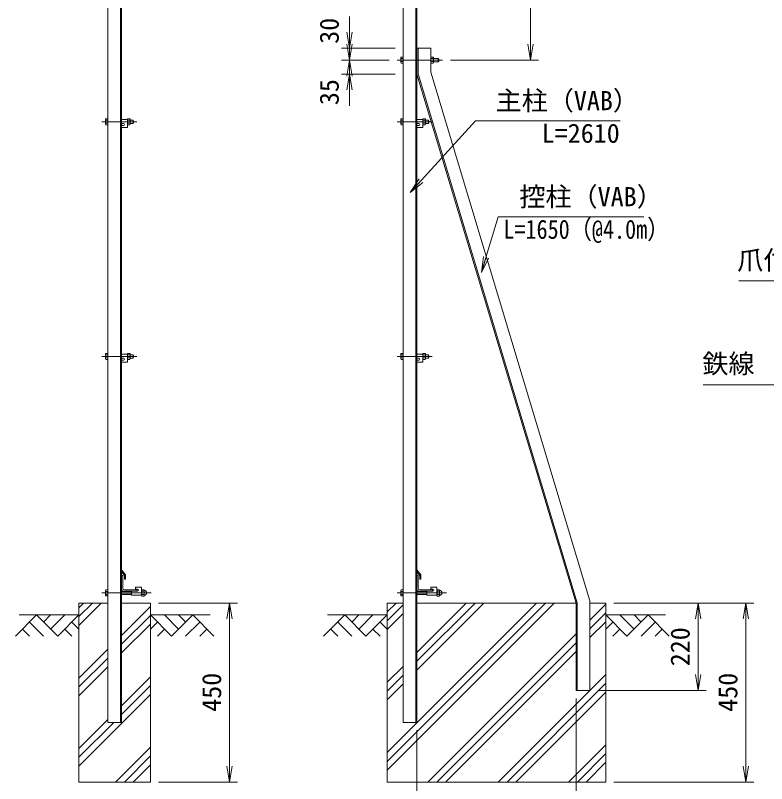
# Model space of a CAD drawing. Units: millimetres, scale not verified. Extents: x -4200 to 4200, y -2970 to 2970.
# Drawn here: x -293 to 1596, y -466 to 1466 of the extents above; entities that cross this region are included whole.
import ezdxf
from ezdxf.enums import TextEntityAlignment as Align

# ---------------------------------------------------------------- set-up
doc = ezdxf.new("R2010")
doc.units = ezdxf.units.MM
doc.header["$LTSCALE"] = 20
doc.linetypes.add('USER1', pattern=[50.8, 31.75, -6.35, 6.35, -6.35])
for name, color, linetype, lineweight in [('0-0_D-STR1', 1, 'Continuous', 18), ('0-1_D-BMK', 2, 'USER1', 13), ('0-2_D-STR-DIM', 7, 'Continuous', 9), ('0-3_D-STR3', 3, 'Continuous', 13), ('0-4_D-BGD', 7, 'Continuous', 9), ('0-5_D-STR4', 7, 'Continuous', 9), ('0-6_D-DCR-HCH', 7, 'Continuous', 9), ('0-7_D-STR-TXT', 7, 'Continuous', 9), ('0-8_0', 7, 'Continuous', 9)]:
    doc.layers.add(name, color=color, linetype=linetype, lineweight=lineweight)
doc.styles.add('ＭＳ ゴシック', font='')
doc.styles.get('ＭＳ ゴシック').set_extended_font_data('MS Gothic')

# ---------------------------------------------------------------- blocks, each defined once
blk = doc.blocks.new('_Open')
at = {"layer": '0-8_0'}
blk.add_line((-20, 3.33), (0, 0), dxfattribs=at)
blk.add_lwpolyline([(-20, -3.33), (0, 0), (-20, 0)], dxfattribs=at)

msp = doc.modelspace()

# ---------------------------------------------------------------- linework, layer by layer
at = {"layer": '0-0_D-STR1'}
for p, q in [((-60.76, -311.84), (-60.76, 1838.78)), ((-28.76, -311.84), (-28.76, 1847.36)), ((-25.76, -311.84), (-25.76, 1848.16)), ((681.86, -311.84), (681.86, 1838.78)), ((713.86, -311.84), (713.86, 1847.36)), ((716.86, -311.84), (716.86, 1848.16)), ((716.86, 1318.16), (716.86, 1383.16)), ((751.86, 1383.16), (716.86, 1383.16)), ((719.86, 1318.6), (719.86, 1383.16)), ((751.86, 1323.31), (751.86, 1383.16)), ((1116.86, -11.84), (716.86, 1318.16)), ((1119.86, -11.4), (719.86, 1318.6)), ((1151.86, -6.69), (751.86, 1323.31)), ((-15.76, 58.89), (-25.76, 71.39)), ((-25.76, 66.82), (-25.76, 71.39)), ((-18.76, 57.77), (-25.76, 66.82)), ((-24.76, 58.16), (-25.76, 58.16)), ((-25.76, 23.16), (-25.76, 58.16)), ((-15.76, 47.89), (-15.76, 58.89)), ((726.86, 58.89), (716.86, 71.39)), ((716.86, 66.82), (716.86, 71.39)), ((723.86, 57.77), (716.86, 66.82)), ((717.86, 58.16), (716.86, 58.16)), ((716.86, 23.16), (716.86, 58.16)), ((726.86, 47.89), (726.86, 58.89)), ((-22.76, 25.66), (-22.76, 56.16)), ((-18.76, 47.89), (-18.76, 57.77)), ((-18.76, 47.89), (-15.76, 47.89)), ((719.86, 25.66), (719.86, 56.16)), ((723.86, 47.89), (723.86, 57.77)), ((723.86, 47.89), (726.86, 47.89)), ((12.24, 21.16), (-18.26, 21.16)), ((754.86, 21.16), (724.36, 21.16)), ((14.24, 18.16), (-20.76, 18.16)), ((14.24, 19.16), (14.24, 18.16)), ((756.86, 18.16), (721.86, 18.16)), ((756.86, 19.16), (756.86, 18.16)), ((1119.86, -231.84), (1119.86, -11.4)), ((1151.86, -231.84), (1151.86, -6.69)), ((-25.76, -311.84), (-60.76, -311.84)), ((716.86, -311.84), (681.86, -311.84))]:
    msp.add_line(p, q, dxfattribs=at)
msp.add_lwpolyline([(1151.86, -231.84), (1116.86, -231.84), (1116.86, -11.84)], dxfattribs=at)
for centre, radius, start, end in [((-24.76, 56.16), 2, 0, 90), ((717.86, 56.16), 2, 0, 90), ((-20.76, 23.16), 5, 180, 270), ((-18.26, 25.66), 4.5, 180, 270), ((12.24, 19.16), 2, 0, 90), ((721.86, 23.16), 5, 180, 270), ((724.36, 25.66), 4.5, 180, 270), ((754.86, 19.16), 2, 0, 90)]:
    msp.add_arc(centre, radius, start, end, dxfattribs=at)
at = {"layer": '0-1_D-BMK'}
for p, q in [((781.2, 1353.16), (666.86, 1353.16)), ((12.24, 1198.16), (-75.76, 1198.16)), ((754.86, 1198.16), (666.86, 1198.16)), ((12.24, 608.16), (-75.76, 608.16)), ((754.86, 608.16), (666.86, 608.16)), ((48.47, 13.66), (-75.76, 13.66)), ((791.09, 13.66), (666.86, 13.66))]:
    msp.add_line(p, q, dxfattribs=at)
at = {"layer": '0-2_D-STR-DIM'}
for p, q in [((1002.18, 1393.16), (1002.18, 1808.16)), ((546.97, 1423.16), (546.97, 1463.16)), ((546.97, 1393.16), (546.97, 1433.16)), ((661.86, 1383.16), (526.97, 1383.16)), ((546.97, 1383.16), (546.97, 1353.16)), ((646.86, 1353.16), (526.97, 1353.16)), ((646.86, 1353.16), (526.97, 1353.16)), ((546.97, 1353.16), (546.97, 1318.16)), ((801.2, 1353.16), (1022.18, 1353.16)), ((661.86, 1318.16), (526.97, 1318.16)), ((546.97, 1313.16), (546.97, 1273.16)), ((546.97, 1278.16), (546.97, 1238.16)), ((66.74, -11.84), (265.75, -11.84)), ((1211.86, -11.84), (1563.8, -11.84)), ((1211.86, -11.84), (1443.8, -11.84)), ((245.75, -421.84), (245.75, -51.84)), ((1423.8, -191.84), (1423.8, -51.84)), ((1543.8, -51.84), (1543.8, -421.84)), ((1171.86, -231.84), (1443.8, -231.84)), ((1116.86, -251.84), (1116.86, -639.15)), ((716.86, -331.84), (716.86, -639.15)), ((66.74, -461.84), (265.75, -461.84)), ((1211.86, -461.84), (1563.8, -461.84))]:
    msp.add_line(p, q, dxfattribs=at)
at = {"layer": '0-3_D-STR3'}
for p, q in [((676.56, 1359.46), (677.26, 1360.67)), ((676.56, 1359.46), (676.56, 1346.86)), ((681.86, 1360.67), (677.26, 1360.67)), ((681.86, 1356.91), (677.26, 1356.91)), ((681.86, 1360.67), (681.86, 1345.66)), ((751.86, 1345.66), (751.86, 1360.67)), ((751.86, 1356.91), (757.64, 1356.91)), ((758.36, 1346.91), (758.36, 1359.41)), ((758.36, 1357.16), (770.66, 1357.16)), ((770.66, 1357.16), (771.86, 1355.96)), ((771.86, 1355.96), (771.86, 1350.36)), ((676.56, 1346.86), (677.26, 1345.66)), ((681.86, 1349.41), (677.26, 1349.41)), ((681.86, 1345.66), (677.26, 1345.66)), ((751.86, 1349.41), (757.64, 1349.41)), ((758.36, 1349.16), (770.66, 1349.16)), ((-66.06, 1204.46), (-65.36, 1205.67)), ((-66.06, 1204.46), (-66.06, 1191.86)), ((-60.76, 1205.67), (-65.36, 1205.67)), ((-60.76, 1201.91), (-65.36, 1201.91)), ((-60.76, 1205.67), (-60.76, 1190.66)), ((-10.76, 1204.16), (-25.76, 1204.16)), ((-10.76, 1205.67), (-4.98, 1205.67)), ((-10.76, 1190.66), (-10.76, 1205.67)), ((-10.76, 1204.16), (-10.76, 1184.16)), ((-10.76, 1201.91), (-4.98, 1201.91)), ((-4.98, 1205.67), (-4.26, 1204.41)), ((-4.26, 1191.91), (-4.26, 1204.41)), ((-4.26, 1202.16), (3.04, 1202.16)), ((3.04, 1202.16), (4.24, 1200.96)), ((3.04, 1202.16), (3.04, 1194.16)), ((4.24, 1200.96), (4.24, 1195.36)), ((676.56, 1204.46), (677.26, 1205.67)), ((676.56, 1204.46), (676.56, 1191.86)), ((681.86, 1205.67), (677.26, 1205.67)), ((681.86, 1201.91), (677.26, 1201.91)), ((681.86, 1205.67), (681.86, 1190.66)), ((731.86, 1204.16), (716.86, 1204.16)), ((731.86, 1205.67), (737.64, 1205.67)), ((731.86, 1190.66), (731.86, 1205.67)), ((731.86, 1204.16), (731.86, 1184.16)), ((731.86, 1201.91), (737.64, 1201.91)), ((737.64, 1205.67), (738.36, 1204.41)), ((738.36, 1191.91), (738.36, 1204.41)), ((738.36, 1202.16), (745.66, 1202.16)), ((745.66, 1202.16), (746.86, 1200.96)), ((745.66, 1202.16), (745.66, 1194.16)), ((746.86, 1200.96), (746.86, 1195.36)), ((-66.06, 1191.86), (-65.36, 1190.66)), ((-60.76, 1194.41), (-65.36, 1194.41)), ((-60.76, 1190.66), (-65.36, 1190.66)), ((-21.01, 1193.66), (-25.76, 1193.66)), ((-25.76, 1189.16), (-25.76, 1184.16)), ((-21.01, 1189.16), (-25.76, 1189.16)), ((-10.76, 1184.16), (-25.76, 1184.16)), ((-10.76, 1194.41), (-4.98, 1194.41)), ((-10.76, 1190.66), (-4.98, 1190.66)), ((-4.98, 1190.66), (-4.26, 1191.91)), ((-4.26, 1194.16), (3.04, 1194.16)), ((3.04, 1194.16), (4.24, 1195.36)), ((676.56, 1191.86), (677.26, 1190.66)), ((681.86, 1194.41), (677.26, 1194.41)), ((681.86, 1190.66), (677.26, 1190.66)), ((721.61, 1193.66), (716.86, 1193.66)), ((716.86, 1189.16), (716.86, 1184.16)), ((721.61, 1189.16), (716.86, 1189.16)), ((731.86, 1184.16), (716.86, 1184.16)), ((731.86, 1194.41), (737.64, 1194.41)), ((731.86, 1190.66), (737.64, 1190.66)), ((737.64, 1190.66), (738.36, 1191.91)), ((738.36, 1194.16), (745.66, 1194.16)), ((745.66, 1194.16), (746.86, 1195.36)), ((-66.06, 614.46), (-65.36, 615.67)), ((-66.06, 614.46), (-66.06, 601.86)), ((-66.06, 601.86), (-65.36, 600.66)), ((-60.76, 615.67), (-65.36, 615.67)), ((-60.76, 611.91), (-65.36, 611.91)), ((-60.76, 604.41), (-65.36, 604.41)), ((-60.76, 600.66), (-65.36, 600.66)), ((-60.76, 615.67), (-60.76, 600.66)), ((-10.76, 614.16), (-25.76, 614.16)), ((-21.01, 603.66), (-25.76, 603.66)), ((-21.01, 599.16), (-25.76, 599.16)), ((-25.76, 599.16), (-25.76, 594.16)), ((-10.76, 600.66), (-10.76, 615.67)), ((-10.76, 614.16), (-10.76, 594.16)), ((-10.76, 611.91), (-4.98, 611.91)), ((-10.76, 604.41), (-4.98, 604.41)), ((-4.26, 601.91), (-4.26, 614.41)), ((-4.26, 612.16), (3.04, 612.16)), ((-4.26, 604.16), (3.04, 604.16)), ((3.04, 612.16), (4.24, 610.96)), ((4.24, 610.96), (4.24, 605.36)), ((676.56, 614.46), (677.26, 615.67)), ((676.56, 614.46), (676.56, 601.86)), ((676.56, 601.86), (677.26, 600.66)), ((681.86, 615.67), (677.26, 615.67)), ((681.86, 611.91), (677.26, 611.91)), ((681.86, 604.41), (677.26, 604.41)), ((681.86, 600.66), (677.26, 600.66)), ((681.86, 615.67), (681.86, 600.66)), ((731.86, 614.16), (716.86, 614.16)), ((721.61, 603.66), (716.86, 603.66)), ((721.61, 599.16), (716.86, 599.16)), ((716.86, 599.16), (716.86, 594.16)), ((731.86, 600.66), (731.86, 615.67)), ((731.86, 614.16), (731.86, 594.16)), ((731.86, 611.91), (737.64, 611.91)), ((731.86, 604.41), (737.64, 604.41)), ((738.36, 601.91), (738.36, 614.41)), ((738.36, 612.16), (745.66, 612.16)), ((738.36, 604.16), (745.66, 604.16)), ((745.66, 612.16), (746.86, 610.96)), ((746.86, 610.96), (746.86, 605.36)), ((-10.76, 594.16), (-25.76, 594.16)), ((731.86, 594.16), (716.86, 594.16)), ((-66.06, 19.96), (-65.36, 21.17)), ((-66.06, 7.36), (-66.06, 19.96)), ((-60.76, 21.17), (-65.36, 21.17)), ((-60.76, 6.16), (-60.76, 21.17)), ((24.49, 27.66), (9.49, 27.66)), ((9.49, 22.66), (9.49, 27.66)), ((14.24, 22.66), (9.49, 22.66)), ((24.49, 7.66), (24.49, 27.66)), ((24.49, 7.43), (24.49, 19.77)), ((24.49, 7.43), (24.49, 19.77)), ((25.49, 21.76), (29.99, 21.76)), ((30.99, 7.43), (30.99, 19.77)), ((30.99, 7.43), (30.99, 19.77)), ((676.56, 19.96), (677.26, 21.17)), ((676.56, 7.36), (676.56, 19.96)), ((681.86, 21.17), (677.26, 21.17)), ((681.86, 6.16), (681.86, 21.17)), ((767.11, 27.66), (752.11, 27.66)), ((752.11, 22.66), (752.11, 27.66)), ((756.86, 22.66), (752.11, 22.66)), ((767.11, 7.66), (767.11, 27.66)), ((767.11, 7.43), (767.11, 19.77)), ((767.11, 7.43), (767.11, 19.77)), ((768.11, 21.76), (772.61, 21.76)), ((773.61, 7.43), (773.61, 19.77)), ((773.61, 7.43), (773.61, 19.77)), ((-66.06, 7.36), (-65.36, 6.16)), ((-60.76, 17.41), (-65.36, 17.41)), ((-60.76, 9.91), (-65.36, 9.91)), ((-60.76, 6.16), (-65.36, 6.16)), ((-25.76, 17.66), (-0.51, 17.66)), ((-25.76, 16.91), (-0.51, 16.91)), ((-25.76, 10.41), (-0.51, 10.41)), ((-25.76, 9.66), (-0.51, 9.66)), ((14.24, 18.16), (-0.51, 18.16)), ((-0.51, 7.66), (-0.51, 18.16)), ((24.49, 7.66), (-0.51, 7.66)), ((29.99, 17.71), (25.49, 17.71)), ((29.99, 9.61), (25.49, 9.61)), ((25.49, 5.56), (29.99, 5.56)), ((676.56, 7.36), (677.26, 6.16)), ((681.86, 17.41), (677.26, 17.41)), ((681.86, 9.91), (677.26, 9.91)), ((681.86, 6.16), (677.26, 6.16)), ((716.86, 17.66), (742.11, 17.66)), ((716.86, 16.91), (742.11, 16.91)), ((716.86, 10.41), (742.11, 10.41)), ((716.86, 9.66), (742.11, 9.66)), ((756.86, 18.16), (742.11, 18.16)), ((742.11, 7.66), (742.11, 18.16)), ((767.11, 7.66), (742.11, 7.66)), ((772.61, 17.71), (768.11, 17.71)), ((772.61, 9.61), (768.11, 9.61)), ((768.11, 5.56), (772.61, 5.56))]:
    msp.add_line(p, q, dxfattribs=at)
for points in [[(751.86, 1360.67), (757.64, 1360.67), (758.36, 1359.41)], [(770.66, 1357.16), (770.66, 1349.16), (771.86, 1350.36)], [(751.86, 1345.66), (757.64, 1345.66), (758.36, 1346.91)], [(-10.76, 615.67), (-4.98, 615.67), (-4.26, 614.41)], [(-10.76, 600.66), (-4.98, 600.66), (-4.26, 601.91)], [(3.04, 612.16), (3.04, 604.16), (4.24, 605.36)], [(731.86, 615.67), (737.64, 615.67), (738.36, 614.41)], [(731.86, 600.66), (737.64, 600.66), (738.36, 601.91)], [(745.66, 612.16), (745.66, 604.16), (746.86, 605.36)]]:
    msp.add_lwpolyline(points, dxfattribs=at)
for centre, radius, start, end in [((680, 1358.79), 3.32, 145.61585, 214.38415), ((689.1, 1353.16), 12.42, 162.4121, 197.5879), ((754.89, 1358.79), 3.32, 325.61586, 34.38414), ((745.8, 1353.16), 12.42, 342.4121, 17.5879), ((680, 1347.53), 3.32, 145.61585, 214.38415), ((754.89, 1347.53), 3.32, 325.61585, 34.38416), ((-53.53, 1198.16), 12.42, 162.4121, 197.5879), ((-62.62, 1203.79), 3.32, 145.61585, 214.38415), ((-7.73, 1203.79), 3.32, 325.61586, 34.38414), ((-16.82, 1198.16), 12.42, 342.4121, 17.5879), ((680, 1203.79), 3.32, 145.61585, 214.38415), ((689.1, 1198.16), 12.42, 162.4121, 197.5879), ((734.89, 1203.79), 3.32, 325.61586, 34.38414), ((725.8, 1198.16), 12.42, 342.4121, 17.5879), ((-62.62, 1192.53), 3.32, 145.61585, 214.38415), ((-21.01, 1191.41), 2.25, 270, 90), ((-7.73, 1192.53), 3.32, 325.61585, 34.38416), ((680, 1192.53), 3.32, 145.61585, 214.38415), ((721.61, 1191.41), 2.25, 270, 90), ((734.89, 1192.53), 3.32, 325.61585, 34.38416), ((-53.53, 608.16), 12.42, 162.4121, 197.5879), ((-62.62, 613.79), 3.32, 145.61585, 214.38415), ((-62.62, 602.53), 3.32, 145.61585, 214.38415), ((-21.01, 601.41), 2.25, 270, 90), ((-7.73, 613.79), 3.32, 325.61586, 34.38414), ((-7.73, 602.53), 3.32, 325.61585, 34.38416), ((-16.82, 608.16), 12.42, 342.4121, 17.5879), ((680, 613.79), 3.32, 145.61585, 214.38415), ((689.1, 608.16), 12.42, 162.4121, 197.5879), ((680, 602.53), 3.32, 145.61585, 214.38415), ((721.61, 601.41), 2.25, 270, 90), ((734.89, 613.79), 3.32, 325.61586, 34.38414), ((734.89, 602.53), 3.32, 325.61585, 34.38416), ((725.8, 608.16), 12.42, 342.4121, 17.5879), ((-62.62, 19.29), 3.32, 145.61585, 214.38415), ((14.24, 20.41), 2.25, 270, 90), ((27.04, 19.74), 2.55, 127.42505, 232.57495), ((28.44, 19.74), 2.55, 307.42505, 52.57495), ((31.36, 20.61), 0.5, 196.57981, 262.83194), ((30.49, 13.66), 6.5, 277.16806, 82.83194), ((680, 19.29), 3.32, 145.61585, 214.38415), ((756.86, 20.41), 2.25, 270, 90), ((769.66, 19.74), 2.55, 127.42505, 232.57495), ((771.06, 19.74), 2.55, 307.42505, 52.57495), ((773.98, 20.61), 0.5, 196.57981, 262.83194), ((773.11, 13.66), 6.5, 277.16806, 82.83194), ((-53.53, 13.66), 12.42, 162.4121, 197.5879), ((-62.62, 8.03), 3.32, 145.61585, 214.38415), ((33.19, 13.66), 8.7, 152.26063, 207.73937), ((27.03, 7.59), 2.54, 127.21089, 232.78911), ((22.29, 13.66), 8.7, 332.26063, 27.73937), ((28.45, 7.59), 2.54, 307.21089, 52.78911), ((31.36, 6.72), 0.5, 97.16806, 170.16084), ((689.1, 13.66), 12.42, 162.4121, 197.5879), ((680, 8.03), 3.32, 145.61585, 214.38415), ((775.81, 13.66), 8.7, 152.26063, 207.73937), ((769.65, 7.59), 2.54, 127.21089, 232.78911), ((764.91, 13.66), 8.7, 332.26063, 27.73937), ((771.07, 7.59), 2.54, 307.21089, 52.78911), ((773.98, 6.72), 0.5, 97.16806, 170.16084)]:
    msp.add_arc(centre, radius, start, end, dxfattribs=at)
at = {"layer": '0-4_D-BGD'}
for p, q in [((-283.26, -41.84), (-133.26, -41.84)), ((196.74, -41.84), (46.74, -41.84)), ((491.86, -41.84), (641.86, -41.84)), ((1341.86, -41.84), (1191.86, -41.84))]:
    msp.add_line(p, q, dxfattribs=at)
at = {"layer": '0-5_D-STR4'}
for p, q in [((-133.26, -11.84), (-133.26, -461.84)), ((-60.76, -11.84), (-133.26, -11.84)), ((46.74, -11.84), (-25.76, -11.84)), ((46.74, -11.84), (46.74, -461.84)), ((641.86, -11.84), (641.86, -461.84)), ((681.86, -11.84), (641.86, -11.84)), ((1116.86, -11.84), (716.86, -11.84)), ((1191.86, -11.84), (1151.86, -11.84)), ((1191.86, -11.84), (1191.86, -461.84)), ((46.74, -461.84), (-133.26, -461.84)), ((1191.86, -461.84), (641.86, -461.84))]:
    msp.add_line(p, q, dxfattribs=at)
at = {"layer": '0-6_D-DCR-HCH'}
for p, q in [((-133.26, -68.11), (-76.99, -11.84)), ((-133.26, -46.01), (-99.08, -11.84)), ((-133.26, -23.92), (-121.18, -11.84)), ((641.86, -431.99), (1062.01, -11.84)), ((641.86, -409.9), (1039.92, -11.84)), ((641.86, -34.24), (664.27, -11.84)), ((641.86, -387.8), (1017.82, -11.84)), ((641.86, -56.34), (681.86, -16.34)), ((716.86, -180.22), (885.24, -11.84)), ((716.86, -158.12), (863.14, -11.84)), ((716.86, -136.02), (841.04, -11.84)), ((1151.86, -54.57), (1191.86, -14.57)), ((-25.76, -93.19), (46.74, -20.69)), ((641.86, -78.44), (681.86, -38.44)), ((1151.86, -76.67), (1191.86, -36.67)), ((-239.68, -41.84), (-292.9, -95.05)), ((-239.68, -41.84), (-186.47, -95.05)), ((-221.95, -59.58), (-204.21, -41.84)), ((-204.21, -77.31), (-168.73, -41.84)), ((-186.47, -95.05), (-133.26, -41.84)), ((-25.76, -115.29), (46.74, -42.79)), ((99.95, -95.05), (46.74, -41.84)), ((117.69, -77.31), (82.21, -41.84)), ((153.16, -41.84), (99.95, -95.05)), ((135.52, -59.67), (117.69, -41.84)), ((153.16, -41.84), (206.38, -95.05)), ((535.44, -41.84), (482.22, -95.05)), ((535.44, -41.84), (588.65, -95.05)), ((553.17, -59.58), (570.91, -41.84)), ((570.91, -77.31), (606.39, -41.84)), ((588.65, -95.05), (641.86, -41.84)), ((1245.07, -95.05), (1191.86, -41.84)), ((1262.81, -77.31), (1227.34, -41.84)), ((1298.28, -41.84), (1245.07, -95.05)), ((1280.64, -59.67), (1262.81, -41.84)), ((1298.28, -41.84), (1351.5, -95.05)), ((-257.42, -59.58), (-221.78, -95.05)), ((-151, -59.58), (-133.26, -77.23)), ((-25.76, -137.39), (46.74, -64.89)), ((64.48, -59.58), (46.74, -77.23)), ((170.9, -59.58), (135.26, -95.05)), ((517.7, -59.58), (553.34, -95.05)), ((624.12, -59.58), (641.86, -77.23)), ((1151.86, -98.77), (1191.86, -58.77)), ((1209.6, -59.58), (1191.86, -77.23)), ((1316.02, -59.58), (1280.38, -95.05)), ((-275.16, -77.31), (-257.34, -95.05)), ((-168.73, -77.31), (-150.92, -95.05)), ((82.21, -77.31), (64.4, -95.05)), ((188.64, -77.31), (170.82, -95.05)), ((499.96, -77.31), (517.78, -95.05)), ((606.39, -77.31), (624.2, -95.05)), ((744.6, -461.84), (1116.86, -89.57)), ((1227.34, -77.31), (1209.52, -95.05)), ((1333.76, -77.31), (1315.94, -95.05)), ((766.69, -461.84), (1116.86, -111.67)), ((-133.26, -200.69), (-60.76, -128.19)), ((788.79, -461.84), (1116.86, -133.77)), ((-133.26, -222.79), (-60.76, -150.29)), ((-133.26, -244.89), (-60.76, -172.39)), ((641.86, -211.02), (681.86, -171.02)), ((641.86, -233.12), (681.86, -193.12)), ((1151.86, -231.35), (1191.86, -191.35)), ((-25.76, -269.97), (46.74, -197.47)), ((-25.76, -292.07), (46.74, -219.57)), ((641.86, -255.22), (681.86, -215.22)), ((943.47, -461.84), (1191.86, -213.45)), ((-133.26, -421.66), (46.74, -241.66)), ((921.37, -461.84), (1151.37, -231.84)), ((965.57, -461.84), (1191.86, -235.55)), ((-133.26, -377.47), (-60.76, -304.97)), ((-133.26, -399.57), (-45.53, -311.84)), ((-40.85, -461.84), (46.74, -374.25)), ((1098.15, -461.84), (1191.86, -368.13)), ((-18.75, -461.84), (46.74, -396.34)), ((1120.25, -461.84), (1191.86, -390.23)), ((3.34, -461.84), (46.74, -418.44)), ((1142.34, -461.84), (1191.86, -412.32))]:
    msp.add_line(p, q, dxfattribs=at)
at = {"layer": '0-7_D-STR-TXT'}
for points in [[(1227.66, 1200.35), (863.79, 1200.35), (701.46, 1021.94)], [(1287.45, 958.81), (921.3, 958.81), (879.6, 821.15)], [(1526.3, 797.88), (1835.34, 797.88), (1854.84, 708.3)], [(1436.83, 537.13), (1617.7, 537.13), (1705.69, 664.61)]]:
    msp.add_lwpolyline(points, dxfattribs=at)

# ---------------------------------------------------------------- block references
at = {"layer": '0-2_D-STR-DIM', "xscale": 2, "yscale": 2}
for p, rotation in [((546.97, 1383.16), 270), ((546.97, 1353.16), 270), ((1002.18, 1353.16), 270), ((546.97, 1353.16), 90), ((546.97, 1318.16), 90), ((245.75, -11.84), 90), ((1423.8, -11.84), 90), ((1543.8, -11.84), 90), ((1423.8, -231.84), 270), ((245.75, -461.84), 270), ((1543.8, -461.84), 270)]:
    msp.add_blockref('_Open', p, dxfattribs=dict(at, rotation=rotation))
at = {"layer": '0-7_D-STR-TXT', "xscale": 2, "yscale": 2}
for p, rotation in [((700.11, 1020.46), 227.70172), ((879.02, 819.24), 253.14944)]:
    msp.add_blockref('_Open', p, dxfattribs=dict(at, rotation=rotation))

# ---------------------------------------------------------------- texts
at = {"layer": '0-2_D-STR-DIM', "style": 'ＭＳ ゴシック'}
for s, p in [('30', (534.7, 1394.22)), ('35', (534.7, 1240.06)), ('220', (1417.06, -170.84)), ('450', (239, -285.34)), ('450', (1537.06, -285.34))]:
    msp.add_text(s, height=48.09, rotation=90, dxfattribs=at).set_placement(p, align=Align.BOTTOM_LEFT)
at = {"layer": '0-7_D-STR-TXT', "style": 'ＭＳ ゴシック'}
for s, p in [('主柱（VAB）', (914.71, 1212.94)), ('L=2610', (1030.58, 1131.02)), ('控柱（VAB）', (974.5, 971.4)), ('爪付胴縁', (1522.24, 811.87)), ('鉄線', (1434.54, 551.49))]:
    msp.add_text(s, height=48.09, dxfattribs=at).set_placement(p, align=Align.BOTTOM_LEFT)
at = {"layer": '0-7_D-STR-TXT', "style": 'ＭＳ ゴシック', "width": 0.85}
msp.add_text('L=1650（@4.0m）', height=48.09, dxfattribs=at).set_placement((934.25, 889.48), align=Align.BOTTOM_LEFT)

doc.saveas('drawing.dxf')
